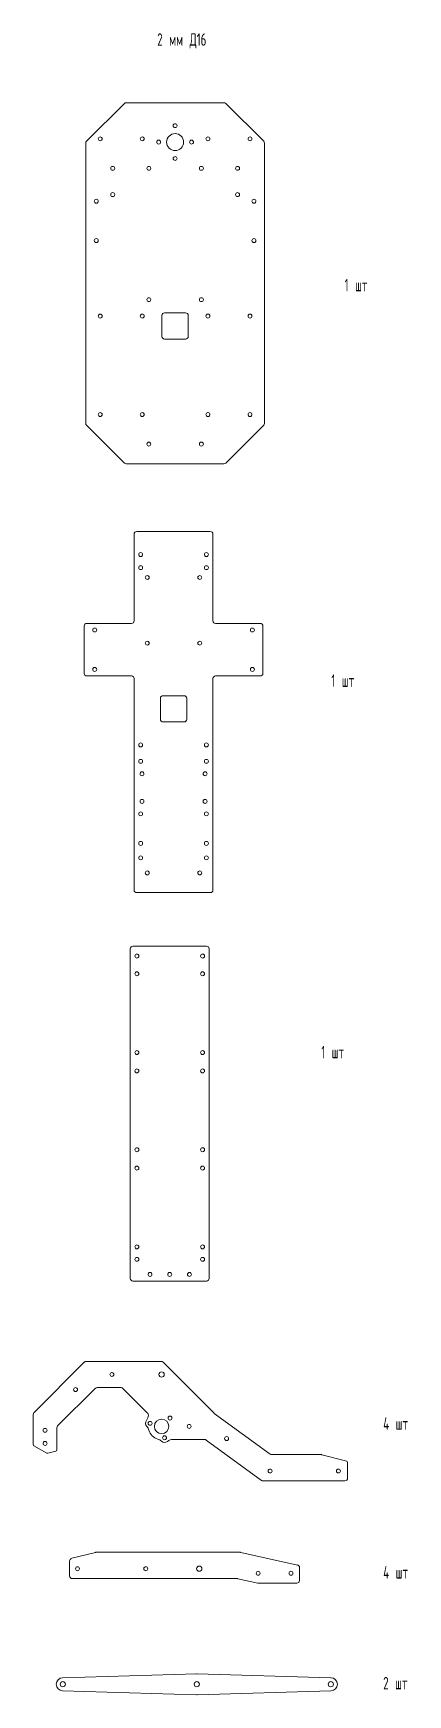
# Model space of a CAD drawing. Header units: millimetres. Extents: x 27 to 312, y -291 to 974.
import ezdxf

# ---------------------------------------------------------------- set-up
doc = ezdxf.new("R2010")
doc.units = ezdxf.units.MM
doc.styles.add('SLDTEXTSTYLE0', font='TXT', dxfattribs={"width": 0.605, "bigfont": 'bigfont'})

msp = doc.modelspace()

# ---------------------------------------------------------------- linework, layer by layer
at = {"color": 7, "linetype": 'Continuous', "lineweight": 15}
for p, q in [((96.6, 920.5), (67.8, 891.7)), ((172.4, 921.1), (98, 921.1)), ((202.6, 891.7), (173.8, 920.5)), ((67.2, 890.3), (67.2, 676.9)), ((203.2, 676.9), (203.2, 890.3)), ((143.2, 761.1), (127.2, 761.1)), ((125.2, 759.1), (125.2, 743.1)), ((145.2, 743.1), (145.2, 759.1)), ((127.2, 741.1), (143.2, 741.1)), ((67.8, 675.5), (96.6, 646.7)), ((173.8, 646.7), (202.6, 675.5)), ((98, 646.1), (172.4, 646.1)), ((104, 592.5), (104, 526.5)), ((162, 594.5), (106, 594.5)), ((164, 526.5), (164, 592.5)), ((66, 522.5), (66, 486.5)), ((102, 524.5), (68, 524.5)), ((200, 524.5), (166, 524.5)), ((202, 486.5), (202, 522.5)), ((68, 484.5), (102, 484.5)), ((104, 482.5), (104, 321.5)), ((164, 321.5), (164, 482.5)), ((166, 484.5), (200, 484.5)), ((142, 469.5), (126, 469.5)), ((124, 467.5), (124, 451.5)), ((144, 451.5), (144, 467.5)), ((126, 449.5), (142, 449.5)), ((106, 319.5), (162, 319.5)), ((159.1, 278.7), (103.1, 278.7)), ((101.1, 276.7), (101.1, 25.7)), ((161.1, 25.7), (161.1, 276.7)), ((103.1, 23.7), (159.1, 23.7)), ((124.6, -37.5), (67.6, -37.5)), ((66.1, -38.1), (27.8, -76.4)), ((164.8, -76.9), (126, -38.1)), ((45.8, -86.7), (74.4, -58.1)), ((75.8, -57.5), (94.1, -57.5)), ((95.5, -58.1), (114.3, -76.9)), ((27.2, -77.9), (27.2, -100.8)), ((45.2, -104.9), (45.2, -88.1)), ((207.5, -108.2), (165, -77.1)), ((133.7, -97), (157.7, -97)), ((158.9, -97.4), (201, -128.2)), ((27.7, -101.7), (37.6, -107.4)), ((38.4, -107.5), (44.5, -105.9)), ((246.3, -108.5), (208.7, -108.5)), ((265, -113.2), (246.8, -108.6)), ((266.5, -126.5), (266.5, -115.1)), ((202.2, -128.5), (264.5, -128.5)), ((54.9, -189.5), (54.9, -200.9)), ((74.7, -183), (56.5, -187.5)), ((184.6, -182.9), (75.2, -182.9)), ((228.4, -192.6), (185.1, -183)), ((229.9, -204.4), (229.9, -194.5)), ((56.9, -202.9), (182.4, -202.9)), ((182.9, -203), (198.2, -206.4)), ((198.7, -206.4), (227.9, -206.4)), ((151.4, -275.4), (49.5, -278.4)), ((253.8, -278.4), (151.9, -275.4)), ((49.5, -288.4), (151.4, -291.4)), ((151.9, -291.4), (253.8, -288.4))]:
    msp.add_line(p, q, dxfattribs=at)
for centre, radius in [((135.2, 903.6), 1.5), ((78.2, 893.6), 1.5), ((110.2, 893.6), 1.5), ((122.7, 891.1), 1.5), ((135.2, 891.1), 6.5), ((147.7, 891.1), 1.5), ((160.2, 893.6), 1.5), ((192.2, 893.6), 1.5), ((135.2, 878.6), 1.5), ((87.7, 871.1), 1.5), ((115.2, 871.1), 1.5), ((155.2, 871.1), 1.5), ((182.7, 871.1), 1.5), ((87.7, 851.1), 1.5), ((182.7, 851.1), 1.5), ((75.2, 846.1), 1.5), ((195.2, 846.1), 1.5), ((75.2, 816.1), 1.5), ((195.2, 816.1), 1.5), ((115.2, 771.1), 1.5), ((155.2, 771.1), 1.5), ((78.2, 758.6), 1.5), ((110.2, 758.6), 1.5), ((160.2, 758.6), 1.5), ((192.2, 758.6), 1.5), ((78.2, 683.6), 1.5), ((110.2, 683.6), 1.5), ((160.2, 683.6), 1.5), ((192.2, 683.6), 1.5), ((115.2, 661.1), 1.5), ((155.2, 661.1), 1.5), ((109, 577), 1.5), ((159, 577), 1.5), ((109, 567), 1.5), ((114, 559.5), 1.5), ((154, 559.5), 1.5), ((159, 567), 1.5), ((74, 519.5), 1.5), ((194, 519.5), 1.5), ((114, 509.5), 1.5), ((154, 509.5), 1.5), ((74, 489.5), 1.5), ((194, 489.5), 1.5), ((109, 432), 1.5), ((159, 432), 1.5), ((109, 419.5), 1.5), ((159, 419.5), 1.5), ((110, 410), 1.5), ((158, 410), 1.5), ((109, 379.5), 1.5), ((110, 389), 1.5), ((158, 389), 1.5), ((159, 379.5), 1.5), ((109, 357), 1.5), ((159, 357), 1.5), ((109, 346), 1.5), ((159, 346), 1.5), ((114, 334.5), 1.5), ((154, 334.5), 1.5), ((106.1, 271.2), 1.5), ((156.1, 271.2), 1.5), ((106.1, 257.7), 1.5), ((156.1, 257.7), 1.5), ((106.1, 197.7), 1.5), ((156.1, 197.7), 1.5), ((106.1, 183.7), 1.5), ((156.1, 183.7), 1.5), ((106.1, 123.7), 1.5), ((156.1, 123.7), 1.5), ((106.1, 109.7), 1.5), ((156.1, 109.7), 1.5), ((106.1, 49.7), 1.5), ((156.1, 49.7), 1.5), ((106.1, 40.2), 1.5), ((156.1, 40.2), 1.5), ((116.1, 28.7), 1.5), ((131.1, 28.7), 1.5), ((146.1, 28.7), 1.5), ((87.1, -47.5), 1.5), ((124.9, -47.5), 2), ((59.4, -59), 1.5), ((36.2, -90), 1.5), ((116.2, -84.7), 1.5), ((124.9, -87), 5.5), ((131.3, -80.7), 1.5), ((145.9, -87), 1.5), ((36.2, -100), 1.5), ((127.2, -95.7), 1.5), ((174.4, -96.3), 1.5), ((207.5, -121), 1.5), ((259.5, -121), 1.5), ((60.9, -195.4), 1.5), ((112.9, -195.4), 1.5), ((153.6, -195.4), 2), ((198.4, -198.9), 1.5), ((223.4, -198.9), 1.5), ((49.7, -283.4), 2), ((151.7, -283.4), 2), ((253.7, -283.4), 2)]:
    msp.add_circle(centre, radius, dxfattribs=at)
for centre, radius, start, end in [((98, 919.1), 2, 90, 135), ((172.4, 919.1), 2, 45, 90), ((69.2, 890.3), 2, 135, 180), ((201.2, 890.3), 2, 0, 45), ((127.2, 759.1), 2, 90, 180), ((143.2, 759.1), 2, 0, 90), ((127.2, 743.1), 2, 180, 270), ((143.2, 743.1), 2, 270, 0), ((69.2, 676.9), 2, 180, 225), ((201.2, 676.9), 2, 315, 0), ((98, 648.1), 2, 225, 270), ((172.4, 648.1), 2, 270, 315), ((106, 592.5), 2, 90, 180), ((162, 592.5), 2, 0, 90), ((68, 522.5), 2, 90, 180), ((102, 526.5), 2, 270, 0), ((166, 526.5), 2, 180, 270), ((200, 522.5), 2, 0, 90), ((68, 486.5), 2, 180, 270), ((102, 482.5), 2, 0, 90), ((166, 482.5), 2, 90, 180), ((200, 486.5), 2, 270, 0), ((126, 467.5), 2, 90, 180), ((142, 467.5), 2, 0, 90), ((126, 451.5), 2, 180, 270), ((142, 451.5), 2, 270, 0), ((106, 321.5), 2, 180, 270), ((162, 321.5), 2, 270, 0), ((103.1, 276.7), 2, 90, 180), ((159.1, 276.7), 2, 360, 90), ((103.1, 25.7), 2, 180, 270), ((159.1, 25.7), 2, 270, 0), ((67.6, -39.5), 2, 90, 135), ((124.6, -39.5), 2, 45, 90), ((75.8, -59.5), 2, 90, 135), ((94.1, -59.5), 2, 45, 90), ((29.2, -77.9), 2, 135, 180), ((47.2, -88.1), 2, 135, 180), ((116.2, -84.7), 3.5, 142.2853, 223.2736), ((107.9, -78.3), 7, 322.2853, 359.3373), ((108.6, -91.9), 7, 16.5044, 43.2736), ((112.9, -78.4), 2, 0, 45), ((166.2, -75.5), 2, 225, 233.8714), ((28.2, -100.8), 1, 180, 240), ((124.9, -87.1), 10, 196.5044, 253.4956), ((120, -103.4), 7, 46.7264, 73.4956), ((127.2, -95.7), 3.5, 226.7264, 307.7105), ((133.7, -104), 7, 90, 127.7105), ((157.7, -99), 2, 53.8714, 90), ((38.1, -106.5), 1, 240, 285), ((44.2, -104.9), 1, 285, 0), ((208.7, -106.5), 2, 233.8714, 270), ((246.3, -110.5), 2, 75.9638, 90), ((264.5, -115.1), 2, 0, 75.9638), ((264.5, -126.5), 2, 270, 0), ((202.2, -126.5), 2, 233.8714, 270), ((56.9, -189.5), 2, 104.0362, 180), ((75.2, -184.9), 2, 90, 104.0362), ((184.6, -184.9), 2, 77.4956, 90), ((56.9, -200.9), 2, 180, 270), ((227.9, -194.5), 2, 0, 77.4956), ((182.4, -204.9), 2, 77.4956, 90), ((198.7, -204.4), 2, 257.4956, 270), ((227.9, -204.4), 2, 270, 0), ((151.7, -283.4), 8, 88.3146, 91.6854), ((49.7, -283.4), 5, 91.6854, 268.3146), ((253.7, -283.4), 5, 271.6854, 88.3146), ((151.7, -283.4), 8, 268.3146, 271.6854)]:
    msp.add_arc(centre, radius, start, end, dxfattribs=at)

# ---------------------------------------------------------------- texts
at = {"color": 7, "linetype": 'Continuous', "lineweight": 0, "char_height": 9.525, "attachment_point": 1, "style": 'SLDTEXTSTYLE0'}
for s, insert in [('2 \\M+1847D\\M+1847D \\M+1844416', (121.6, 974)), ('1 \\M+1848A\\M+18484', (264.2, 787)), ('1 \\M+1848A\\M+18484', (254.1, 485.7)), ('1 \\M+1848A\\M+18484', (246.4, 202.8)), ('4 \\M+1848A\\M+18484', (293.6, -80.1)), ('4 \\M+1848A\\M+18484', (293.6, -193.4)), ('2 \\M+1848A\\M+18484', (293.6, -277.8))]:
    msp.add_mtext(s, dxfattribs=dict(at, insert=insert))

doc.saveas('drawing.dxf')
